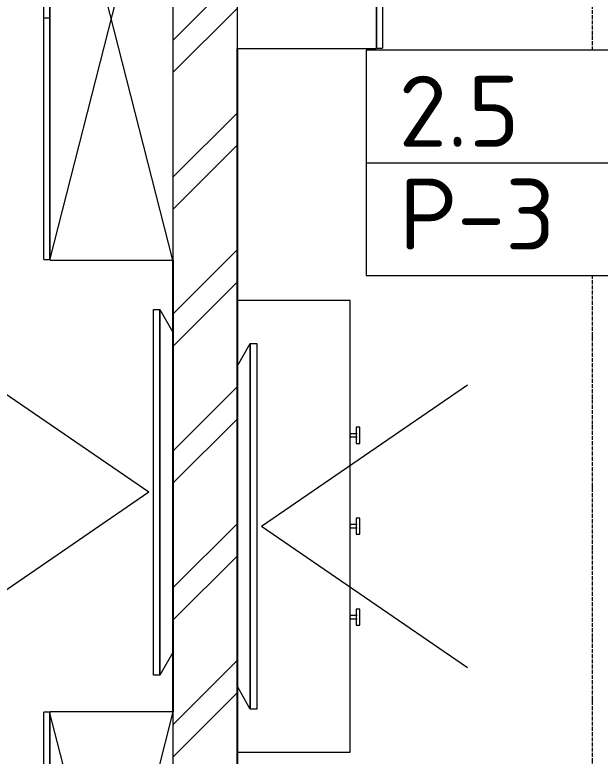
# Model space of a CAD drawing. Header units: millimetres. Extents: x -5016 to 22834, y -6019 to 18943.
# Drawn here: x 7710 to 9525, y 3112 to 5409 of the extents above; entities that cross this region are included whole.
import ezdxf
from ezdxf.enums import TextEntityAlignment as Align

# ---------------------------------------------------------------- set-up
doc = ezdxf.new("R2010")
doc.units = ezdxf.units.MM
doc.linetypes.add('Осевая 12-2-2', pattern=[16, 12, -2, 0, -2])
for name, color, linetype, lineweight in [('A-DETL-GENF', 9, 'Continuous', 13), ('A-WALL', 8, 'Continuous', 13), ('A-WALL-PATT', 8, 'Continuous', 13), ('I-FURN', 9, 'Continuous', 13), ('M-EQPM', 9, 'Continuous', 13), ('S-GRID', 8, 'Continuous', 13), ('АР_подложка', 8, 'Continuous', 13), ('ОВ_марки', 7, 'Continuous', 18)]:
    doc.layers.add(name, color=color, linetype=linetype, lineweight=lineweight)
doc.styles.add('GOST', font='isocpeur.ttf', dxfattribs={"width": 0.9})

# ---------------------------------------------------------------- blocks, each defined once
blk = doc.blocks.new('INT 18 Шкаф - INT 18 Шкаф-1564877-Этаж 2 - Планировка')
at = {"layer": 'I-FURN'}
for p, q in [((-421, 100), (-0.8, 100)), ((-421, 100), (-421, 82)), ((-0.8, 82), (-0.8, 100)), ((0.8, 100), (421, 100)), ((0.8, 100), (0.8, 82)), ((421, 82), (421, 100)), ((-422.5, 80), (-422.5, -350)), ((-422.5, 80), (422.5, 80)), ((-0.8, 82), (-421, 82)), ((421, 82), (0.8, 82)), ((422.5, -350), (422.5, 80)), ((422.5, -350), (-422.5, -350))]:
    blk.add_line(p, q, dxfattribs=at)
blk = doc.blocks.new('ТВ - Плоский экран1 - ТВ 60_ 3-1356783-Этаж 2 - Планировка')
at = {"layer": 'M-EQPM'}
for p, q in [((-570.5, 18.5), (-500.5, 58.5)), ((492.6, 58.5), (562.6, 18.5)), ((-570.5, -1.5), (-570.5, 18.5)), ((-570.5, 18.5), (562.6, 18.5)), ((562.6, 18.5), (-570.5, 18.5)), ((562.6, 18.5), (562.6, -1.5)), ((562.6, -1.5), (-570.5, -1.5)), ((-3.9, -16.5), (-441.8, -655.4)), ((-3.9, -16.5), (433.9, -655.4))]:
    blk.add_line(p, q, dxfattribs=at)
blk = doc.blocks.new('INT 18 Шкаф - INT 18 Шкаф-1565554-Этаж 2 - Планировка')
at = {"layer": 'A-DETL-GENF'}
for p, q in [((750, 350), (-750, -32)), ((-750, 350), (750, -32))]:
    blk.add_line(p, q, dxfattribs=at)
at = {"layer": 'I-FURN'}
for p, q in [((-750, 350), (750, 350)), ((-750, 350), (-750, -30)), ((750, -30), (750, 350)), ((750, -30), (-750, -30)), ((-748.5, -32), (-0.8, -32)), ((-748.5, -32), (-748.5, -50)), ((-0.8, -50), (-0.8, -32)), ((0.8, -32), (748.5, -32)), ((0.8, -32), (0.8, -50)), ((748.5, -50), (748.5, -32)), ((-0.8, -50), (-748.5, -50)), ((748.5, -50), (0.8, -50))]:
    blk.add_line(p, q, dxfattribs=at)
blk = doc.blocks.new('INT 15 Тумба - INT 15 Тумба-1565934-Этаж 2 - Планировка')
at = {"layer": 'I-FURN'}
for p, q in [((-256.7, 180), (-306.7, 180)), ((-306.7, 180), (-306.7, 168)), ((-306.7, 168), (-256.7, 168)), ((-286.7, 171), (-286.7, 150)), ((-276.7, 150), (-276.7, 171)), ((-256.7, 168), (-256.7, 180)), ((25, 180), (-25, 180)), ((-25, 180), (-25, 168)), ((-25, 168), (25, 168)), ((-5, 171), (-5, 150)), ((5, 150), (5, 171)), ((25, 168), (25, 180)), ((306.7, 180), (256.7, 180)), ((256.7, 180), (256.7, 168)), ((256.7, 168), (306.7, 168)), ((276.7, 171), (276.7, 150)), ((286.7, 150), (286.7, 171)), ((306.7, 168), (306.7, 180)), ((700, 150), (-700, 150)), ((-700, 150), (-700, -200)), ((-286.7, 150), (-286.5, 150)), ((-286.7, 150), (-284.2, 150)), ((-279.2, 150), (-276.7, 150)), ((-276.8, 150), (-276.7, 150)), ((-5, 150), (-4.8, 150)), ((-5, 150), (-2.5, 150)), ((2.5, 150), (5, 150)), ((4.8, 150), (5, 150)), ((276.7, 150), (276.8, 150)), ((276.7, 150), (279.2, 150)), ((284.2, 150), (286.7, 150)), ((286.5, 150), (286.7, 150)), ((700, -200), (700, 150))]:
    blk.add_line(p, q, dxfattribs=at)
blk = doc.blocks.new('ТВ - Плоский экран1 - ТВ 60_ 3-1565984-Этаж 2 - Планировка')
at = {"layer": 'M-EQPM'}
for p, q in [((-3.9, 16.5), (-441.8, 655.4)), ((-3.9, 16.5), (433.9, 655.4)), ((-570.5, -18.5), (-570.5, 1.5)), ((-570.5, 1.5), (562.6, 1.5)), ((562.6, 1.5), (562.6, -18.5)), ((562.6, -18.5), (-570.5, -18.5)), ((-500.5, -58.5), (-570.5, -18.5)), ((-570.5, -18.5), (562.6, -18.5)), ((562.6, -18.5), (492.6, -58.5))]:
    blk.add_line(p, q, dxfattribs=at)
blk = doc.blocks.new('INT 18 Шкаф - INT 18 Шкаф-1565985-Этаж 2 - Планировка')
at = {"layer": 'A-DETL-GENF'}
for p, q in [((750, -350), (-750, 32)), ((-750, -350), (750, 32))]:
    blk.add_line(p, q, dxfattribs=at)
at = {"layer": 'I-FURN'}
for p, q in [((-748.5, 50), (-0.8, 50)), ((-748.5, 50), (-748.5, 32)), ((-0.8, 32), (-0.8, 50)), ((0.8, 50), (748.5, 50)), ((0.8, 50), (0.8, 32)), ((748.5, 32), (748.5, 50)), ((-750, 30), (-750, -350)), ((-750, 30), (750, 30)), ((-0.8, 32), (-748.5, 32)), ((748.5, 32), (0.8, 32)), ((750, -350), (750, 30)), ((750, -350), (-750, -350))]:
    blk.add_line(p, q, dxfattribs=at)
blk = doc.blocks.new('АР_План_2_этажа')
at = {"layer": 'A-WALL-PATT', "lineweight": 9}
h = blk.add_hatch(dxfattribs=at)
h.set_pattern_fill('FP_1', color=256, style=0, pattern_type=2)
h.set_pattern_definition([(45, (0, 0), (-212.132, 212.132), []), (45, (0, 100), (-212.132, 212.132), [])])
h.paths.add_polyline_path([(10568.2, 5972.6), (10568.2, 10822.6), (10368.2, 10822.6), (10368.2, 5972.6)])
at = {"layer": 'A-WALL', "lineweight": 25}
for p, q in [((10568.2, 5972.6), (10568.2, 9977.6)), ((10368.2, 9322.6), (10368.2, 7922.6))]:
    blk.add_line(p, q, dxfattribs=at)
at = {"layer": 'S-GRID', "color": 251, "linetype": 'Осевая 12-2-2', "true_color": 0x646464}
blk.add_line((11668.2, 22574.8), (11668.2, -1346.2), dxfattribs=at)
at = {"layer": 'I-FURN'}
for name, p, rotation in [('INT 18 Шкаф - INT 18 Шкаф-1565985-Этаж 2 - Планировка', (10018.2, 10072.6), 89.99999999999852), ('INT 18 Шкаф - INT 18 Шкаф-1564877-Этаж 2 - Планировка', (10918.2, 10400.1), 269.9999999999991), ('INT 15 Тумба - INT 15 Тумба-1565934-Этаж 2 - Планировка', (10768.2, 8497.6), 270.0000000000013), ('INT 18 Шкаф - INT 18 Шкаф-1565554-Этаж 2 - Планировка', (10018.2, 7172.6), 269.9999999999999)]:
    blk.add_blockref(name, p, dxfattribs=dict(at, rotation=rotation))
at = {"layer": 'M-EQPM'}
for name, p, rotation in [('ТВ - Плоский экран1 - ТВ 60_ 3-1356783-Этаж 2 - Планировка', (10309.7, 8598.9), 269.9999999999992), ('ТВ - Плоский экран1 - ТВ 60_ 3-1565984-Этаж 2 - Планировка', (10626.7, 8493.7), 270.0000000000009)]:
    blk.add_blockref(name, p, dxfattribs=dict(at, rotation=rotation))

msp = doc.modelspace()

# ---------------------------------------------------------------- block references
at = {"layer": 'АР_подложка'}
msp.add_blockref('АР_План_2_этажа', (-2168, -4673), dxfattribs=at)

# ---------------------------------------------------------------- next in the draw order: wipeouts: each hides what was drawn before it
msp.add_wipeout([(8800, 4602), (11728, 4602), (11728, 5300), (8800, 5300)])

# ---------------------------------------------------------------- next in the draw order: linework, layer by layer
at = {"layer": 'ОВ_марки'}
msp.add_lwpolyline([(8800, 4602), (11728, 4602), (11728, 5300), (8800, 5300)], close=True, dxfattribs=at)
msp.add_lwpolyline([(8800, 4951), (11728, 4951)], dxfattribs=at)

# ---------------------------------------------------------------- next in the draw order: texts
at = {"layer": 'ОВ_марки', "style": 'GOST'}
for s, p in [('2.5  +23 °С  1,6 кВт', (8900, 5110.5)), ('Р-3', (8900, 4791.5))]:
    msp.add_text(s, height=220, dxfattribs=at).set_placement(p, align=Align.MIDDLE_LEFT)

doc.saveas('drawing.dxf')
